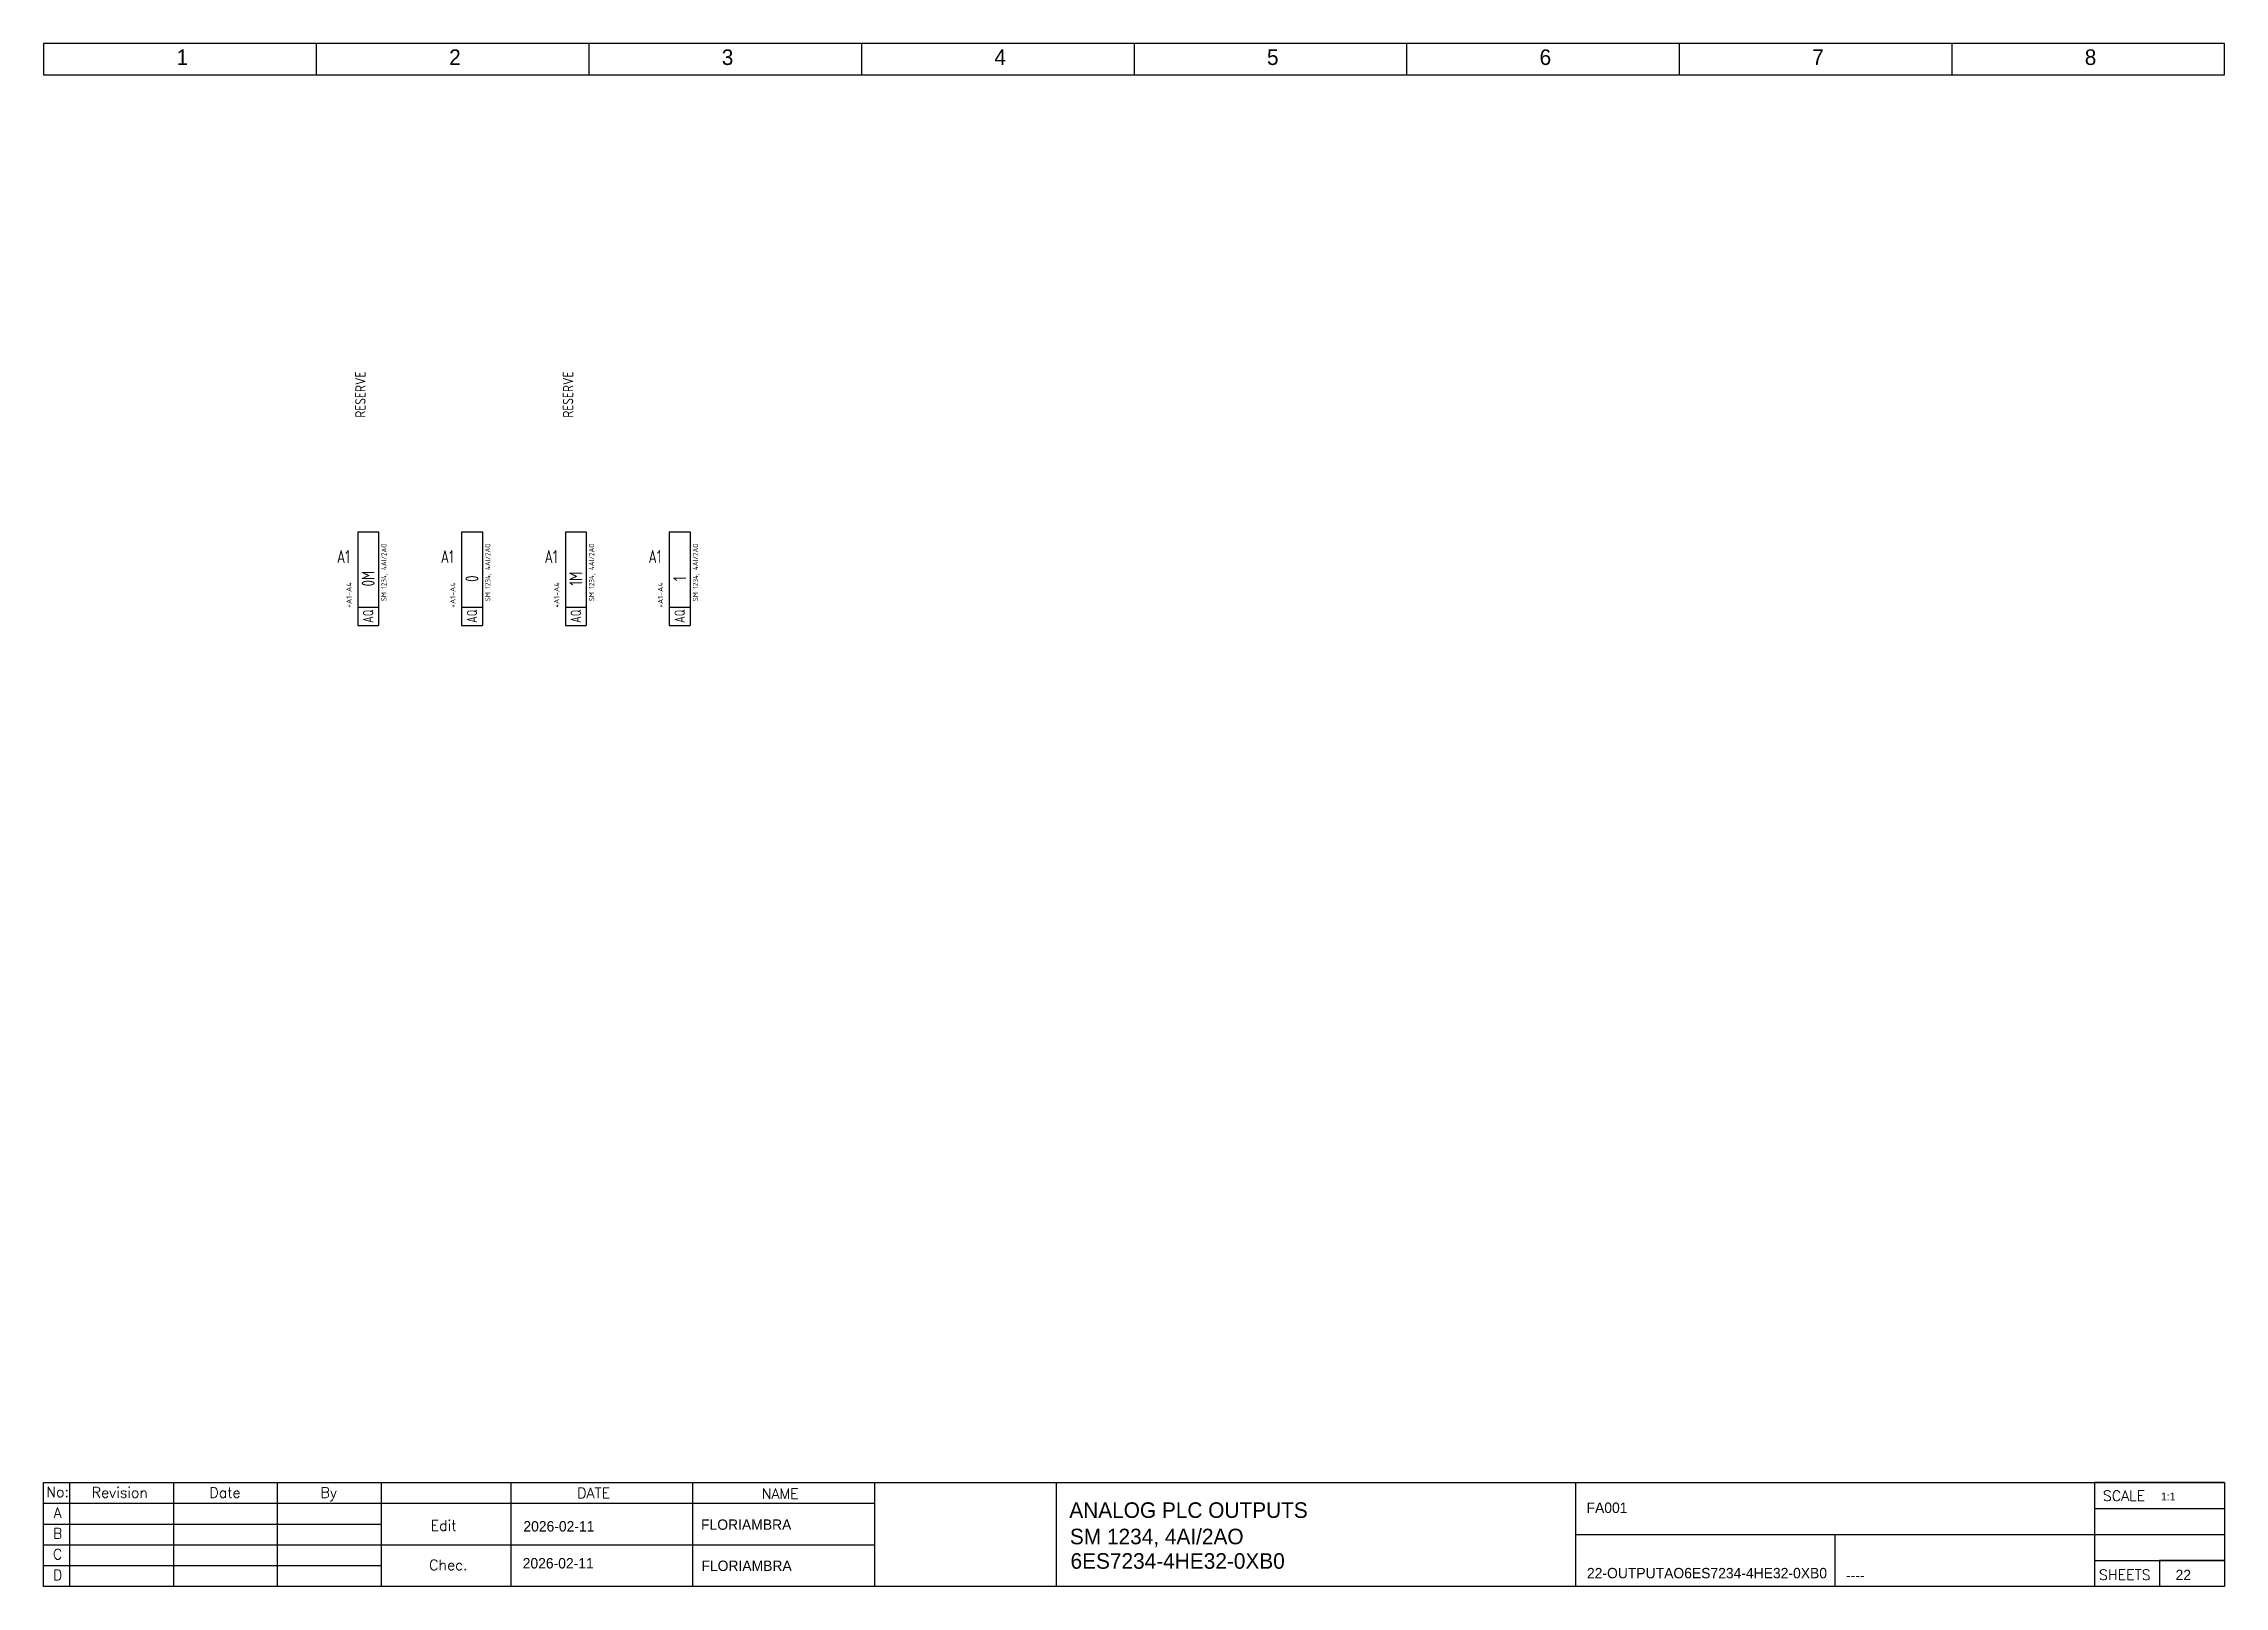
# Model space of a CAD drawing. Header units: millimetres. Extents: x 0 to 420, y 0 to 297.
import ezdxf
from ezdxf.enums import TextEntityAlignment as Align

# ---------------------------------------------------------------- set-up
doc = ezdxf.new("R2010")
doc.units = ezdxf.units.MM
doc.header["$LTSCALE"] = 6
for name, color, linetype in [('025', 1, 'Continuous'), ('05', 6, 'Continuous'), ('DESC', 1, 'Continuous'), ('DESCCHILD', 20, 'Continuous'), ('LOC', 8, 'Continuous'), ('SYMS', 7, 'Continuous'), ('TAGS', 51, 'Continuous'), ('TERMS', 4, 'Continuous')]:
    doc.layers.add(name, color=color, linetype=linetype)
doc.styles.add('WD', font='romans.shx')
doc.styles.add('WD_IEC', font='ISOCP2.shx', dxfattribs={"width": 0.9, "height": 4})

# ---------------------------------------------------------------- blocks, each defined once
blk = doc.blocks.new('IEC_tblock_a3_floriambra')
at = {"layer": '05'}
for p, q in [((-840, 0), (-840, 20)), ((-840, 0), (-840, 20)), ((-840, 20), (-420, 20)), ((-835, 20), (-835, 0)), ((-815, 20), (-815, 0)), ((-795, 20), (-795, 0)), ((-775, 20), (-775, 0)), ((-750, 20), (-750, 0)), ((-715, 20), (-715, 0)), ((-680, 20), (-680, 0)), ((-645, 20), (-645, 0)), ((-545, 20), (-545, 0)), ((-420, 20), (-445, 20)), ((-445, 20), (-445, 0)), ((-445, 20), (-445, 15)), ((-420, 20), (-420, 0)), ((-840, 16), (-775, 16)), ((-775, 16), (-680, 16)), ((-445, 15), (-420, 15)), ((-840, 12), (-775, 12)), ((-545, 10), (-445, 10)), ((-495, 10), (-495, 0)), ((-445, 10), (-420, 10)), ((-840, 8), (-775, 8)), ((-775, 8), (-680, 8)), ((-445, 5), (-420, 5)), ((-420, 5), (-432.5, 5)), ((-432.5, 5), (-432.5, 0)), ((-840, 4), (-775, 4)), ((-420, 0), (-840, 0))]:
    blk.add_line(p, q, dxfattribs=at)
at = {"flags": 4}
for tag, p, height in [('SCALA', (-432.21, 16.54), 1.5), ('AUTHOR', (-713.38, 10.89), 2), ('DESCRIPT_PROYECT', (-642.46, 13.18), 3), ('CODIGO_PROYECT', (-542.84, 14.13), 2), ('INSTALACION', (-441.74, 11.01), 2), ('FECHA_CREA', (-747.6, 10.56), 2), ('DESCRIPCION_1', (-642.34, 8.1), 3), ('LOCALIZACION', (-441.61, 6.6), 2), ('FECHA_EDIT', (-747.73, 3.45), 2), ('REVISADO', (-713.31, 2.96), 2), ('DESCRIPCION_2', (-642.22, 3.39), 3), ('ARCHIVO', (-542.76, 1.55), 2), ('COMENTARIO', (-492.87, 1.14), 2), ('PAG', (-429.4, 1.2), 2)]:
    blk.add_attdef(tag, p, '', height=height, dxfattribs=at)
at = {"layer": '025', "style": 'WD'}
for s, p in [('No:', (-837.31, 17.19)), ('Revision', (-825.33, 17.07)), ('Date', (-805.08, 17.05)), ('By', (-785.09, 17.06)), ('NAME', (-698.14, 16.82)), ('SCALE', (-439.33, 16.45)), ('A', (-837.31, 13.19)), ('B', (-837.31, 9.19)), ('C', (-837.31, 5.19)), ('D', (-837.31, 1.19))]:
    blk.add_text(s, height=2, dxfattribs=at).set_placement(p, align=Align.CENTER)
for s, p in [('DATE', (-737.24, 16.98)), ('Edit', (-765.46, 10.72)), ('Chec.', (-765.74, 3.12)), ('SHEETS', (-444.15, 1.23))]:
    blk.add_text(s, height=2, dxfattribs=at).set_placement(p)
blk = doc.blocks.new('PLCIOO3V')
for p, q in [((-2, 18), (-2, 0)), ((-2, 18), (2, 18)), ((2, 18), (2, 0)), ((-2, 3.5), (2, 3.5)), ((-2, 0), (2, 0))]:
    blk.add_line(p, q)
at = {"style": 'WD_IEC', "width": 0.9}
blk.add_attdef('TERMDESC01L', text='', height=2, rotation=90, dxfattribs=at).set_placement((2.25, 42.5), align=Align.TOP_RIGHT)
at = {"style": 'WD_IEC'}
for tag, height, width, p in [('MFG', 2.5, 0.8, (-7, 32.5)), ('DESC', 2.5, 0.8, (-4, 32.5)), ('DESCA01', 2.5, 0.9, (-0.5, 32.5)), ('DESCB01', 2.5, 0.9, (2.5, 32.5)), ('DESCD01', 2.5, 0.9, (5.53, 32.5)), ('DESCE01', 2.5, 0.9, (8.53, 32.5)), ('CAT', 2.5, 0.9, (-7, 25.5)), ('DESCC01', 1, 0.9, (3.54, 15.8))]:
    blk.add_attdef(tag, text='', height=height, rotation=90, dxfattribs=dict(at, width=width)).set_placement(p, align=Align.RIGHT)
at = {"style": 'WD_IEC', "width": 0.8}
for tag, p in [('INST', (-3.5, 15.5)), ('LOC', (-3.5, 12))]:
    blk.add_attdef(tag, text='', height=2.5, dxfattribs=at).set_placement(p, align=Align.RIGHT)
at = {"style": 'WD_IEC', "width": 0.9}
blk.add_attdef('LINE1', text='', height=2.5, rotation=90, dxfattribs=at).set_placement((-16, 10), align=Align.CENTER)
blk.add_attdef('LINE2', text='', height=2.5, rotation=90, dxfattribs=at).set_placement((-16, 10), align=Align.TOP_CENTER)
at = {"style": 'WD_IEC', "width": 0.8}
for tag, height, p in [('TAGA01', 2.5, (0, 9)), ('TERM01L', 2, (0, 1.75))]:
    blk.add_attdef(tag, text='', height=height, rotation=90, dxfattribs=at).set_placement(p, align=Align.MIDDLE)
at = {"style": 'WD_IEC'}
blk.add_attdef('TAG1', text='', height=1, rotation=90, dxfattribs=at).set_placement((-3.18, 8.27), align=Align.RIGHT)
at = {"linetype": 'Continuous', "style": 'WD_IEC', "flags": 9}
for tag, p in [('ASSYCODE', (-2.39, 7.82)), ('FAMILY', (-2.39, 1.32))]:
    blk.add_attdef(tag, text='', height=0.16, rotation=90, dxfattribs=at).set_placement(p, align=Align.CENTER)
at = {"style": 'WD_IEC', "flags": 1}
blk.add_attdef('X8TERM01L', (0, 0), '', height=0.16, rotation=90, dxfattribs=at)

msp = doc.modelspace()

# ---------------------------------------------------------------- linework, layer by layer
at = {"layer": '05'}
for p, q in [((0, 297), (0, 291)), ((420, 297), (0, 297)), ((52.5, 297), (52.5, 291)), ((105, 297), (105, 291)), ((157.5, 297), (157.5, 291)), ((210, 297), (210, 291)), ((262.5, 297), (262.5, 291)), ((315, 297), (315, 291)), ((367.5, 297), (367.5, 291)), ((420, 291), (420, 297)), ((0, 291), (420, 291))]:
    msp.add_line(p, q, dxfattribs=at)

# ---------------------------------------------------------------- block references
ref = msp.add_blockref('IEC_tblock_a3_floriambra', (840, 0))
ref.add_attrib('FECHA_EDIT', '2026-02-11', (92.27, 3.45), dxfattribs={"height": 2})
ref.add_attrib('FECHA_CREA', '2026-02-11', (92.4, 10.56), dxfattribs={"height": 2})
ref.add_attrib('REVISADO', 'FLORIAMBRA', (126.69, 2.96), dxfattribs={"height": 2})
ref.add_attrib('AUTHOR', 'FLORIAMBRA', (126.62, 10.89), dxfattribs={"height": 2})
ref.add_attrib('DESCRIPCION_2', '6ES7234-4HE32-0XB0', (197.78, 3.39), dxfattribs={"height": 3})
ref.add_attrib('DESCRIPCION_1', 'SM 1234, 4AI/2AO', (197.66, 8.1), dxfattribs={"height": 3})
ref.add_attrib('DESCRIPT_PROYECT', 'ANALOG PLC OUTPUTS', (197.54, 13.18), dxfattribs={"height": 3})
ref.add_attrib('CODIGO_PROYECT', 'FA001', (297.16, 14.13), dxfattribs={"height": 2})
ref.add_attrib('ARCHIVO', '22-OUTPUTAO6ES7234-4HE32-0XB0', (297.24, 1.55), dxfattribs={"height": 2})
ref.add_attrib('COMENTARIO', '----', (347.13, 1.14), dxfattribs={"height": 2})
ref.add_attrib('PAG', '22', (410.6, 1.2), dxfattribs={"height": 2})
ref.add_attrib('SCALA', '1:1', (407.79, 16.54), dxfattribs={"height": 1.5})
at = {"layer": 'SYMS'}
ref = msp.add_blockref('PLCIOO3V', (62.5, 185), dxfattribs=at)
ref.add_attrib('TERM01L', 'AQ', dxfattribs={"layer": 'TERMS', "height": 2, "rotation": 90, "style": 'WD_IEC', "width": 0.8}).set_placement((62.5, 186.75), align=Align.MIDDLE)
ref.add_attrib('DESCC01', 'SM 1234, 4AI/2AO', dxfattribs={"layer": 'DESC', "height": 1, "rotation": 90, "style": 'WD_IEC', "width": 0.9}).set_placement((66.04, 200.8), align=Align.RIGHT)
ref.add_attrib('LOC', 'A1', dxfattribs={"layer": 'LOC', "height": 2.5, "style": 'WD_IEC', "width": 0.8}).set_placement((59, 197), align=Align.RIGHT)
ref.add_attrib('TAGA01', '0M', dxfattribs={"layer": 'TAGS', "height": 2.5, "rotation": 90, "style": 'WD_IEC', "width": 0.8}).set_placement((62.5, 194), align=Align.MIDDLE)
ref.add_attrib('TAG1', '+A1-A4', dxfattribs={"layer": 'TAGS', "height": 1, "rotation": 90, "style": 'WD_IEC'}).set_placement((59.32, 193.27), align=Align.RIGHT)
ref = msp.add_blockref('PLCIOO3V', (82.5, 185), dxfattribs=at)
ref.add_attrib('TERM01L', 'AQ', dxfattribs={"layer": 'TERMS', "height": 2, "rotation": 90, "style": 'WD_IEC', "width": 0.8}).set_placement((82.5, 186.75), align=Align.MIDDLE)
ref.add_attrib('DESCC01', 'SM 1234, 4AI/2AO', dxfattribs={"layer": 'DESC', "height": 1, "rotation": 90, "style": 'WD_IEC', "width": 0.9}).set_placement((86.04, 200.8), align=Align.RIGHT)
ref.add_attrib('LOC', 'A1', dxfattribs={"layer": 'LOC', "height": 2.5, "style": 'WD_IEC', "width": 0.8}).set_placement((79, 197), align=Align.RIGHT)
ref.add_attrib('TAGA01', '0', dxfattribs={"layer": 'TAGS', "height": 2.5, "rotation": 90, "style": 'WD_IEC', "width": 0.8}).set_placement((82.5, 194), align=Align.MIDDLE)
ref.add_attrib('TAG1', '+A1-A4', dxfattribs={"layer": 'TAGS', "height": 1, "rotation": 90, "style": 'WD_IEC'}).set_placement((79.32, 193.27), align=Align.RIGHT)
ref = msp.add_blockref('PLCIOO3V', (102.5, 185), dxfattribs=at)
ref.add_attrib('TERM01L', 'AQ', dxfattribs={"layer": 'TERMS', "height": 2, "rotation": 90, "style": 'WD_IEC', "width": 0.8}).set_placement((102.5, 186.75), align=Align.MIDDLE)
ref.add_attrib('DESCC01', 'SM 1234, 4AI/2AO', dxfattribs={"layer": 'DESC', "height": 1, "rotation": 90, "style": 'WD_IEC', "width": 0.9}).set_placement((106.04, 200.8), align=Align.RIGHT)
ref.add_attrib('LOC', 'A1', dxfattribs={"layer": 'LOC', "height": 2.5, "style": 'WD_IEC', "width": 0.8}).set_placement((99, 197), align=Align.RIGHT)
ref.add_attrib('TAGA01', '1M', dxfattribs={"layer": 'TAGS', "height": 2.5, "rotation": 90, "style": 'WD_IEC', "width": 0.8}).set_placement((102.5, 194), align=Align.MIDDLE)
ref.add_attrib('TAG1', '+A1-A4', dxfattribs={"layer": 'TAGS', "height": 1, "rotation": 90, "style": 'WD_IEC'}).set_placement((99.32, 193.27), align=Align.RIGHT)
ref = msp.add_blockref('PLCIOO3V', (122.5, 185), dxfattribs=at)
ref.add_attrib('TERM01L', 'AQ', dxfattribs={"layer": 'TERMS', "height": 2, "rotation": 90, "style": 'WD_IEC', "width": 0.8}).set_placement((122.5, 186.75), align=Align.MIDDLE)
ref.add_attrib('DESCC01', 'SM 1234, 4AI/2AO', dxfattribs={"layer": 'DESC', "height": 1, "rotation": 90, "style": 'WD_IEC', "width": 0.9}).set_placement((126.04, 200.8), align=Align.RIGHT)
ref.add_attrib('LOC', 'A1', dxfattribs={"layer": 'LOC', "height": 2.5, "style": 'WD_IEC', "width": 0.8}).set_placement((119, 197), align=Align.RIGHT)
ref.add_attrib('TAGA01', '1', dxfattribs={"layer": 'TAGS', "height": 2.5, "rotation": 90, "style": 'WD_IEC', "width": 0.8}).set_placement((122.5, 194), align=Align.MIDDLE)
ref.add_attrib('TAG1', '+A1-A4', dxfattribs={"layer": 'TAGS', "height": 1, "rotation": 90, "style": 'WD_IEC'}).set_placement((119.32, 193.27), align=Align.RIGHT)

# ---------------------------------------------------------------- texts
at = {"layer": '05', "char_height": 3, "attachment_point": 1}
for s, insert in [('1', (25.61, 295.89)), ('2', (78.11, 295.89)), ('3', (130.61, 295.89)), ('4', (183.11, 295.89)), ('5', (235.61, 295.89)), ('6', (288.11, 295.89)), ('7', (340.61, 295.89)), ('8', (393.11, 295.89))]:
    msp.add_mtext_dynamic_manual_height_columns(s, width=14.5619, gutter_width=12.5, heights=[0], dxfattribs=dict(at, insert=insert))
at = {"layer": 'DESCCHILD', "char_height": 2, "attachment_point": 1, "rotation": 90, "style": 'WD_IEC'}
for insert in [(60, 225), (100, 225)]:
    msp.add_mtext_dynamic_manual_height_columns('RESERVE', width=92.5, gutter_width=10, heights=[0], dxfattribs=dict(at, insert=insert))

doc.saveas('drawing.dxf')
